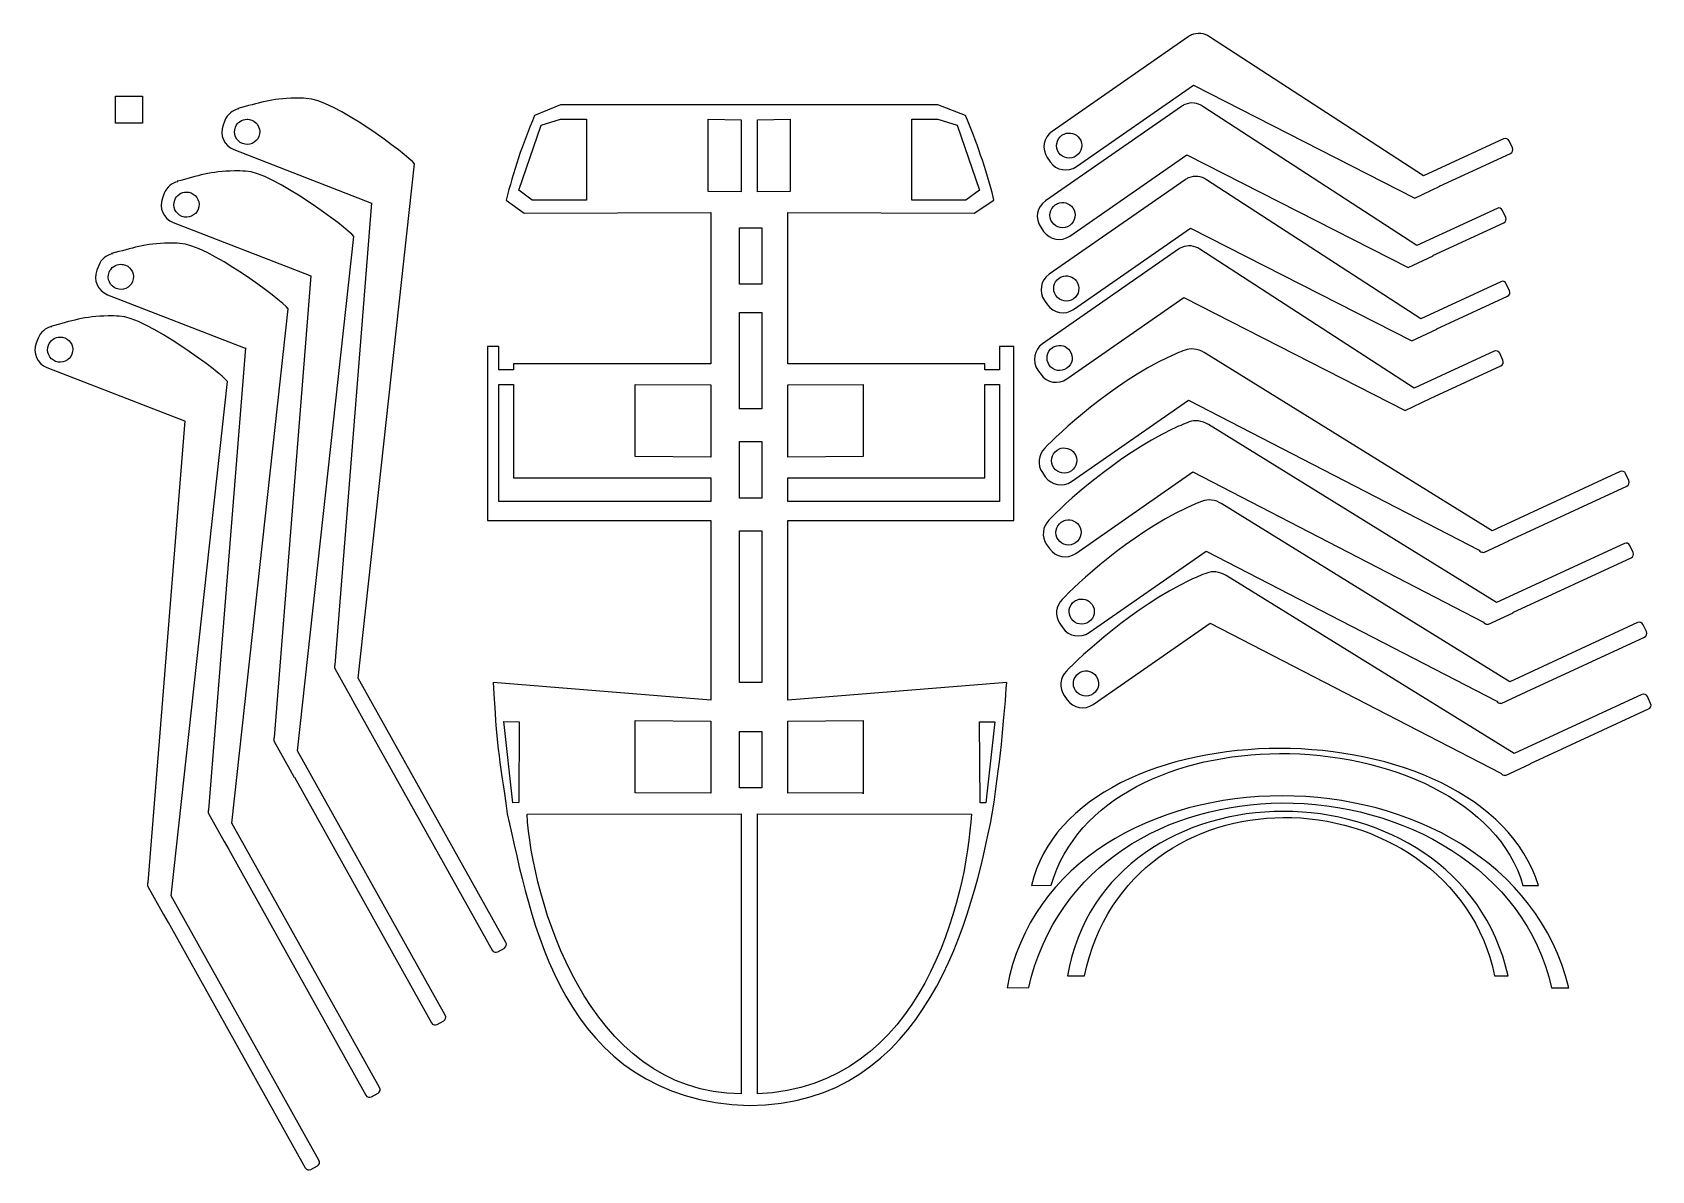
# Model space of a CAD drawing. Extents: x -695 to 136, y -318 to 266.
import ezdxf

# ---------------------------------------------------------------- set-up
doc = ezdxf.new("R2010")
doc.units = 0
doc.layers.add('Chasis_Motores', color=7, linetype='CONTINUOUS')
doc.layers.add('Patas', color=7, linetype='CONTINUOUS')

msp = doc.modelspace()

# ---------------------------------------------------------------- linework, layer by layer
at = {"layer": 'Chasis_Motores', "color": 7}
for points in [[(-423.433332, 228.969496), (-436.797099, 223.482189)], [(-215.683333, 223.470482), (-229.93187, 228.969496), (-243.197495, 228.969496), (-410.167701, 228.969496), (-423.433332, 228.969496)], [(-451.329817, 179.999745), (-442.127679, 173.274633), (-346.433811, 173.711225), (-346.433811, 95.974838), (-447.66771, 95.974838), (-447.66771, 92.974847), (-455.082746, 92.974847), (-455.082746, 104.97342), (-460.933342, 104.97342), (-460.933342, 15.582784), (-346.433811, 15.582784), (-346.433811, -76.526589), (-457.990469, -67.526589)], [(-194.528061, -67.526589), (-306.932854, -76.526589), (-306.932854, 15.579865), (-190.933333, 15.579865), (-190.933333, 104.970501), (-198.283918, 104.970501), (-198.283918, 92.971928), (-205.698957, 92.971928), (-205.698957, 95.971918), (-306.932854, 95.971918), (-306.932854, 173.708306), (-211.237534, 173.274633), (-201.058333, 179.999745)], [(-440.683342, -135.004649), (-440.683342, -134.981972), (-330.868403, -134.777622)], [(-330.868403, -134.777622), (-330.868403, -278.483187)], [(-322.498261, -134.777622), (-212.683331, -135.004677)], [(-322.498261, -278.487638), (-322.498261, -134.777622)]]:
    msp.add_lwpolyline(points, dxfattribs=at)
for points in [[(-423.433332, 221.472425), (-410.167701, 221.472425), (-410.167701, 179.999745), (-438.111071, 179.999745), (-444.913795, 185.169203), (-433.395723, 218.544208)], [(-347.683323, 221.472425), (-330.868403, 221.271732), (-330.868403, 184.275638), (-347.680403, 184.476331)], [(-305.681868, 221.472425), (-305.684702, 184.476331), (-322.498176, 184.275638), (-322.498176, 221.271732)], [(-243.197495, 221.472425), (-229.93187, 221.472425), (-219.969462, 218.544208), (-208.451398, 185.169203), (-215.522203, 179.999745), (-243.197495, 179.999745)], [(-331.602265, 165.872806), (-320.264391, 165.872806), (-320.264391, 136.857203), (-331.602265, 136.857203)], [(-331.602265, 122.327376), (-320.264391, 122.327376), (-320.264391, 72.954879), (-331.602265, 72.954879)], [(-455.082746, 85.474857), (-447.66771, 85.474857), (-447.66771, 37.474838), (-346.433811, 37.474838), (-346.433811, 25.43091), (-455.082746, 25.43091)], [(-385.183332, 85.474857), (-346.433811, 85.224274), (-346.433811, 48.22818), (-385.180413, 48.478762)], [(-205.698957, 85.474857), (-198.283918, 85.474857), (-198.283918, 25.432384), (-306.932854, 25.432384), (-306.932854, 37.47634), (-205.698957, 37.47634)], [(-268.183332, 85.474857), (-268.186167, 48.478762), (-306.93274, 48.22818), (-306.93274, 85.224274)], [(-331.602265, 56.104781), (-320.264391, 56.104781), (-320.264391, 27.08915), (-331.602265, 27.08915)], [(-331.602265, 10.354762), (-320.264391, 10.354762), (-320.264391, -67.526589), (-331.602265, -67.526589)], [(-452.529524, -87.520224), (-444.653065, -87.624255), (-444.975335, -129.105694), (-447.921128, -129.225883)], [(-385.183332, -87.025153), (-346.433811, -87.275735), (-346.433811, -124.271802), (-385.180413, -124.021219)], [(-268.181867, -87.025153), (-268.180367, -124.586646), (-268.184903, -124.586646), (-268.184903, -124.021219), (-306.932939, -124.271802), (-306.932939, -87.275735)], [(-200.589582, -87.552539), (-205.197979, -129.258085), (-208.143785, -129.136479), (-208.464582, -87.656542)], [(-331.602265, -92.531565), (-320.264391, -92.531565), (-320.264391, -121.545694), (-331.602265, -121.545694)]]:
    msp.add_lwpolyline(points, close=True, dxfattribs=at)
for points in [[(-436.797099, 223.482189), (-443.016822, 208.863128), (-447.887962, 194.366296), (-451.329817, 179.999745)], [(-201.058333, 179.999745), (-205.518342, 197.144447), (-210.039891, 210.017906), (-215.683333, 223.470482)], [(-457.990469, -67.526589), (-456.441931, -99.55029), (-455.129376, -104.302006), (-450.858132, -134.777565)], [(-201.912335, -134.777565), (-197.067223, -102.756189), (-195.696882, -83.451402), (-194.528061, -67.526589)], [(-450.858132, -134.777565), (-438.629698, -188.006513), (-424.183323, -281.359446), (-326.683332, -284.534419)], [(-330.868403, -278.483187), (-410.323805, -278.035143), (-438.18086, -177.802498), (-440.683342, -135.004649)], [(-326.683332, -284.534419), (-234.863742, -284.01205), (-212.280194, -186.966255), (-201.912335, -134.777565)], [(-212.683331, -135.004677), (-215.185691, -177.802526), (-237.360883, -275.383474), (-322.498261, -278.487638)]]:
    msp.add_open_spline(points, degree=3, dxfattribs=at)
at = {"layer": 'Patas', "color": 7}
for points in [[(-101.497605, 263.784525), (-171.277609, 215.263969)], [(-99.783653, 264.737618), (-99.783766, 264.73766)], [(60.476269, 211.462023), (19.387694, 192.481298), (-90.471668, 263.780562)], [(-158.742366, 197.238045), (-98.680679, 238.998933), (14.841776, 181.098316), (27.688287, 187.132636), (27.587434, 187.19752), (63.929888, 203.985791)], [(-589.166362, 226.992784), (-588.797206, 226.817036)], [(-559.669039, 232.328665), (-559.668813, 232.330677)], [(-104.896054, 228.117817), (-174.676058, 179.597261)], [(-103.182089, 229.070885), (-103.182214, 229.070952)], [(57.077832, 175.79529), (15.989258, 156.814565), (-93.870116, 228.113854)], [(-595.714224, 220.871169), (-596.667827, 218.410271)], [(64.981569, 206.840357), (63.332183, 210.410871)], [(-591.151238, 205.913735), (-520.498885, 178.538712), (-520.447578, 178.569609), (-539.33675, -58.352797)], [(-173.693511, 201.820147), (-172.187526, 199.653328)], [(-162.140802, 161.571311), (-102.079127, 203.332225), (11.44334, 145.431583), (24.289851, 151.465903), (24.188997, 151.530787), (60.531452, 168.319058)], [(-590.799883, 194.997005), (-590.799657, 194.999131)], [(-451.518038, -200.814321), (-527.300447, -65.217005), (-498.431877, 198.671556)], [(-101.260291, 191.442787), (-101.260404, 191.442828)], [(-626.845068, 183.539622), (-627.798699, 181.078724)], [(-620.297206, 189.661238), (-619.928079, 189.48549)], [(-102.974244, 190.489694), (-172.754222, 141.969149)], [(58.999631, 138.167192), (17.911056, 119.186467), (-91.948306, 190.485731)], [(61.583133, 171.173624), (59.933734, 174.744164)], [(-622.282082, 168.582161), (-551.629729, 141.207137), (-551.578422, 141.237751), (-570.467594, -95.684627)], [(-624.469323, 157.923411), (-624.469096, 157.925424)], [(-482.648882, -238.14618), (-558.431291, -102.548665), (-529.562721, 161.339868)], [(-177.091959, 166.153439), (-175.585949, 163.986632)], [(-160.218978, 123.943225), (-100.157317, 165.704101), (13.365138, 107.803485), (26.211649, 113.837805), (26.110796, 113.902689), (62.45325, 130.69096)], [(-653.966646, 152.587531), (-653.597518, 152.411783)], [(-106.372678, 154.823024), (-176.15267, 106.302442)], [(-104.658713, 155.776091), (-104.658838, 155.776158)], [(55.601194, 102.500459), (14.512645, 83.519745), (-95.346729, 154.819035)], [(-660.514507, 146.465915), (-661.46811, 144.005017)], [(63.504931, 133.545526), (61.855544, 137.11604)], [(-655.951521, 131.508454), (-585.299169, 104.133458), (-585.247861, 104.164356), (-604.137033, -132.75805)], [(-175.170149, 128.525315), (-173.664138, 126.358508)], [(-163.617426, 88.276518), (-103.55574, 130.037406), (9.966716, 72.136789), (22.813226, 78.17111), (22.712373, 78.235993), (59.054802, 95.024253)], [(-655.600224, 120.591893), (-655.59994, 120.593877)], [(-516.318321, -275.219575), (-592.100731, -139.622258), (-563.232161, 124.266302)], [(-691.645351, 109.134369), (-692.598983, 106.673471)], [(-685.097518, 115.255984), (-684.728362, 115.080236)], [(120.252258, 40.74374), (54.632927, 10.431117), (-93.1736, 101.763798)], [(60.106508, 97.87883), (58.457122, 101.449344)], [(-687.082365, 94.176907), (-616.430041, 66.801912), (-616.378734, 66.832809), (-635.267877, -170.089569)], [(-178.568571, 92.85862), (-177.062587, 90.691801)], [(-111.806446, 99.362256), (-111.805968, 99.360884)], [(-547.449194, -312.55115), (-623.231603, -176.953776), (-594.363033, 86.934784)], [(-161.287122, 35.660123), (-101.236807, 77.414197), (47.908787, 0.396388)], [(-109.614247, 62.49109), (-109.613653, 62.489803)], [(122.444562, 3.872685), (56.825102, -26.439998), (-90.981401, 64.892632)], [(-175.135754, 52.630725), (-175.027931, 52.680534)], [(-176.236917, 40.242817), (-174.730944, 38.076024)], [(-159.094806, -1.210958), (-99.044479, 40.54309), (50.101077, -36.474705)], [(49.883484, -0.622881), (50.254318, -0.814595), (63.100803, 5.219714), (62.999713, 5.281054), (123.68435, 33.314112)], [(124.727662, 36.151916), (123.088724, 39.69981)], [(-102.809719, 21.867538), (-102.809105, 21.866229)], [(129.248998, -36.75094), (63.629642, -67.063575), (-84.176873, 24.26908)], [(-172.943438, 15.759644), (-172.835615, 15.809453)], [(-174.044601, 3.371736), (-172.538629, 1.204943)], [(126.919965, -0.71914), (125.281028, 2.828755)], [(-152.290365, -41.834581), (-92.24006, -0.080512), (56.905539, -77.098318)], [(52.075799, -37.493962), (52.446633, -37.685676), (65.293144, -31.651355), (65.192054, -31.590015), (125.876665, -3.556969)], [(-100.617406, -15.003561), (-100.616801, -15.004851)], [(131.441468, -73.621797), (65.821895, -103.934532), (-81.984558, -12.60202)], [(-166.138896, -24.863933), (-166.031176, -24.814172)], [(-167.240172, -37.251893), (-165.734182, -39.418677)], [(-150.098057, -78.705655), (-90.047747, -36.951613), (59.097832, -113.969416)], [(133.724402, -41.342765), (132.085464, -37.794871)], [(58.880236, -78.117587), (59.25107, -78.309301), (72.097555, -72.274992), (71.996465, -72.213653), (132.681101, -44.180595)], [(-539.285443, -60.312756), (-531.246359, -74.697534), (-528.981732, -78.801987), (-528.976063, -78.759184), (-458.562472, -204.751814)], [(-163.946584, -61.735017), (-163.838864, -61.685256)], [(-165.047865, -74.122971), (-163.541875, -76.28975)], [(135.916875, -78.213633), (134.277928, -74.66572)], [(61.072537, -114.988679), (61.443458, -115.180347), (74.28992, -109.14592), (74.188932, -109.08451), (134.873571, -81.051451)], [(-570.416287, -97.644586), (-562.377232, -112.029364), (-560.112576, -116.133817), (-560.106907, -116.091014), (-489.693345, -242.083672)], [(-604.085726, -134.718009), (-596.046671, -149.102787), (-593.782016, -153.207241), (-593.776346, -153.164438), (-523.362756, -279.157068)], [(-635.21657, -172.049556), (-627.177487, -186.434334), (-624.91286, -190.538787), (-624.907191, -190.495984), (-554.493628, -316.488643)], [(-181.789087, -171.520716), (-171.753562, -171.47111)], [(70.355622, -171.520858), (78.305953, -171.520858)], [(-455.694321, -205.563402), (-452.329569, -203.683975)], [(-194.380186, -224.021027), (-183.25749, -223.951294)], [(-163.294243, -217.951257), (-154.571329, -217.891446)], [(55.870923, -217.9512), (62.781392, -217.9512)], [(85.079764, -224.020942), (93.891373, -224.020942)], [(-486.825165, -242.895232), (-483.460413, -241.015805)], [(-520.494605, -279.968655), (-517.129852, -278.089228)], [(-551.625449, -317.30023), (-548.260696, -315.420803)]]:
    msp.add_lwpolyline(points, dxfattribs=at)
at = {"layer": 'Patas', "color": 1}
msp.add_lwpolyline([(-651.921392, 233.421335), (-638.078647, 233.421335), (-638.078647, 219.57859), (-651.921392, 219.57859)], close=True, dxfattribs=at)
at = {"layer": 'Patas', "color": 7}
for points in [[(-584.338224, 221.507008)], [(-165.058316, 213.931967)], [(-615.469096, 184.175433)], [(-168.456777, 178.265285)], [(-649.138535, 147.101726)], [(-166.534929, 140.637148)], [(-680.26938, 109.77018)], [(-169.933401, 104.970491)], [(-111.805968, 99.360884)], [(-109.613653, 62.489803)], [(-167.599983, 52.350601)], [(-102.809105, 21.866229)], [(-165.407656, 15.479495)], [(-100.616801, -15.004851)], [(-158.603125, -25.144056)], [(-156.410815, -62.015137)]]:
    msp.add_lwpolyline(points, close=True, dxfattribs=at)
for points in [[(-90.471668, 263.780562), (-93.173915, 265.665803), (-96.696897, 266.067268), (-99.783653, 264.737618)], [(-99.783766, 264.73766), (-100.374301, 264.483599), (-100.948469, 264.16653), (-101.497605, 263.784525)], [(-588.797206, 226.817036), (-591.841871, 226.143553), (-594.498274, 224.009263), (-595.714224, 220.871169)], [(-559.668813, 232.330677), (-572.030164, 232.209071), (-578.513792, 229.69165), (-589.166362, 226.992784)], [(-553.982513, 232.227751), (-556.017647, 232.314775), (-557.90314, 232.345956), (-559.669039, 232.328665)], [(-498.431877, 198.671556), (-501.999335, 203.306173), (-540.427918, 231.889493), (-553.982513, 232.227751)], [(-103.182214, 229.070952), (-103.772749, 228.816891), (-104.346918, 228.499823), (-104.896054, 228.117817)], [(-93.870116, 228.113854), (-96.572363, 229.999095), (-100.095333, 230.400535), (-103.182089, 229.070885)], [(-596.667827, 218.410271), (-598.601254, 213.420302), (-596.14115, 207.847134), (-591.151238, 205.913735)], [(-586.664419, 209.019175), (-589.992236, 210.308343), (-591.64492, 214.051153), (-590.355808, 217.379083)], [(-590.355808, 217.379083), (-589.393134, 219.864331), (-587.003414, 221.503606), (-584.338224, 221.507008)], [(-584.338224, 221.507008), (-583.536671, 221.507008), (-582.741893, 221.360173), (-581.994482, 221.070416)], [(-581.994482, 221.070416), (-578.666409, 219.780709), (-577.014293, 216.036992), (-578.304539, 212.709118)], [(-578.304539, 212.709118), (-579.594331, 209.381868), (-583.33697, 207.729921), (-586.664419, 209.019175)], [(-171.277609, 215.263969), (-175.6713, 212.208958), (-176.748521, 206.213837), (-173.693511, 201.820147)], [(-167.803105, 204.308887), (-169.841191, 207.239651), (-169.116813, 211.267795), (-166.185357, 213.304858)], [(-166.185357, 213.304858), (-165.831553, 213.551042), (-165.453982, 213.761056), (-165.058316, 213.931967)], [(-165.058328, 213.931993), (-162.235943, 215.150228), (-158.946057, 214.211868), (-157.191317, 211.687842)], [(-157.191317, 211.687842), (-155.154419, 208.757622), (-155.878381, 204.731012), (-158.80837, 202.693816)], [(63.332183, 210.410871), (62.832302, 211.492988), (61.55836, 211.961891), (60.476269, 211.462023)], [(-172.187526, 199.653328), (-169.132527, 195.259663), (-163.136056, 194.183034), (-158.742366, 197.238045)], [(-158.80837, 202.693816), (-161.738212, 200.656031), (-165.765255, 201.379106), (-167.803105, 204.308887)], [(63.929888, 203.985791), (65.011979, 204.48566), (65.481437, 205.758266), (64.981569, 206.840357)], [(-590.799657, 194.999131), (-603.161008, 194.877524), (-609.644636, 192.360104), (-620.297206, 189.661238)], [(-585.113386, 194.896091), (-587.148491, 194.983115), (-589.033984, 195.01458), (-590.799883, 194.997005)], [(-529.562721, 161.339868), (-533.13018, 165.974513), (-571.558762, 194.557833), (-585.113386, 194.896091)], [(-101.260404, 191.442828), (-101.850939, 191.188767), (-102.425108, 190.871699), (-102.974244, 190.489694)], [(-91.948306, 190.485731), (-94.650553, 192.370972), (-98.173535, 192.772437), (-101.260291, 191.442787)], [(-619.928079, 189.48549), (-622.972715, 188.811978), (-625.629146, 186.677688), (-626.845068, 183.539622)], [(-621.48668, 180.047509), (-620.524006, 182.532784), (-618.134287, 184.17206), (-615.469096, 184.175433)], [(-615.469096, 184.175433), (-614.667543, 184.175433), (-613.872765, 184.028598), (-613.125354, 183.738841)], [(-613.125354, 183.738841), (-609.797282, 182.449162), (-608.145137, 178.705446), (-609.435411, 175.377543)], [(-627.798699, 181.078724), (-629.732126, 176.088756), (-627.272022, 170.515587), (-622.282082, 168.582161)], [(-617.795263, 171.687628), (-621.123109, 172.976797), (-622.775792, 176.719606), (-621.48668, 180.047509)], [(-609.435411, 175.377543), (-610.725203, 172.050321), (-614.467814, 170.398375), (-617.795263, 171.687628)], [(-174.676058, 179.597261), (-179.069748, 176.542251), (-180.146969, 170.54713), (-177.091959, 166.153439)], [(-171.201565, 168.642205), (-173.239651, 171.572969), (-172.515262, 175.601088), (-169.583792, 177.638188)], [(-169.583792, 177.638188), (-169.230013, 177.884361), (-168.852416, 178.094386), (-168.456777, 178.265285)], [(-168.456788, 178.265311), (-165.634523, 179.483803), (-162.344517, 178.545187), (-160.589777, 176.02116)], [(-160.589777, 176.02116), (-158.55288, 173.09094), (-159.276816, 169.064342), (-162.206818, 167.027108)], [(59.933734, 174.744164), (59.433866, 175.826255), (58.159923, 176.295158), (57.077832, 175.79529)], [(-162.206818, 167.027108), (-165.13666, 164.989324), (-169.163689, 165.712436), (-171.201565, 168.642205)], [(60.531452, 168.319058), (61.613543, 168.818926), (62.083001, 170.091533), (61.583133, 171.173624)], [(-624.469096, 157.925424), (-636.830447, 157.803817), (-643.314076, 155.286397), (-653.966646, 152.587531)], [(-618.782797, 157.822498), (-620.817931, 157.909521), (-622.703424, 157.940702), (-624.469323, 157.923411)], [(-175.585949, 163.986632), (-172.53095, 159.592967), (-166.534467, 158.516313), (-162.140802, 161.571311)], [(-653.597518, 152.411783), (-656.642154, 151.738271), (-659.298557, 149.604009), (-660.514507, 146.465915)], [(-563.232161, 124.266302), (-566.799619, 128.90092), (-605.228202, 157.484239), (-618.782797, 157.822498)], [(-104.658838, 155.776158), (-105.249373, 155.522098), (-105.823542, 155.205029), (-106.372678, 154.823024)], [(-95.346729, 154.819035), (-98.048976, 156.704276), (-101.571958, 157.105741), (-104.658713, 155.776091)], [(-661.46811, 144.005017), (-663.401565, 139.015049), (-660.941461, 133.44188), (-655.951521, 131.508454)], [(-651.464702, 134.613921), (-654.792548, 135.90309), (-656.445203, 139.645899), (-655.15612, 142.973802)], [(-655.15612, 142.973802), (-654.193417, 145.459077), (-651.803698, 147.098353), (-649.138535, 147.101726)], [(-649.138535, 147.101726), (-648.336954, 147.101726), (-647.542205, 146.954891), (-646.794765, 146.665162)], [(-646.794765, 146.665162), (-643.466693, 145.375455), (-641.814576, 141.631739), (-643.10485, 138.303865)], [(-172.754222, 141.969149), (-177.147912, 138.914139), (-178.225134, 132.919018), (-175.170149, 128.525315)], [(-166.534941, 140.637173), (-163.712556, 141.855408), (-160.422695, 140.917037), (-158.667955, 138.393011)], [(-643.10485, 138.303865), (-644.394614, 134.976614), (-648.137254, 133.324668), (-651.464702, 134.613921)], [(-169.279717, 131.014067), (-171.317803, 133.944832), (-170.593426, 137.972976), (-167.66197, 140.010038)], [(-167.66197, 140.010038), (-167.308191, 140.256211), (-166.930594, 140.466237), (-166.534929, 140.637148)], [(-158.667955, 138.393011), (-156.631058, 135.46279), (-157.354994, 131.436193), (-160.284983, 129.398996)], [(61.855544, 137.11604), (61.355664, 138.198157), (60.081721, 138.66706), (58.999631, 138.167192)], [(62.45325, 130.69096), (63.535341, 131.190828), (64.004799, 132.463435), (63.504931, 133.545526)], [(-173.664138, 126.358508), (-170.60914, 121.964844), (-164.612669, 120.888215), (-160.218978, 123.943225)], [(-160.284983, 129.398996), (-163.214825, 127.361212), (-167.241867, 128.084287), (-169.279717, 131.014067)], [(-655.59994, 120.593877), (-667.961291, 120.472271), (-674.444948, 117.95485), (-685.097518, 115.255984)], [(-649.913698, 120.49098), (-651.948803, 120.578003), (-653.834296, 120.609184), (-655.600224, 120.591893)], [(-594.363033, 86.934784), (-597.93052, 91.569402), (-636.359074, 120.152721), (-649.913698, 120.49098)], [(-684.728362, 115.080236), (-687.772998, 114.406724), (-690.42943, 112.272463), (-691.645351, 109.134369)], [(-686.286964, 105.642255), (-685.32429, 108.127531), (-682.93457, 109.766806), (-680.26938, 109.77018)], [(-680.26938, 109.77018), (-679.467827, 109.77018), (-678.673049, 109.623345), (-677.925638, 109.333616)], [(-677.925638, 109.333616), (-674.597565, 108.043909), (-672.945449, 104.30022), (-674.235695, 100.972318)], [(-692.598983, 106.673471), (-694.532409, 101.683502), (-692.072306, 96.110334), (-687.082365, 94.176907)], [(-682.595546, 97.282375), (-685.923392, 98.571572), (-687.576076, 102.314353), (-686.286964, 105.642255)], [(-674.235695, 100.972318), (-675.525487, 97.645096), (-679.268098, 95.993121), (-682.595546, 97.282375)], [(-176.15267, 106.302442), (-180.546361, 103.247431), (-181.623582, 97.25231), (-178.568571, 92.85862)], [(-172.678189, 95.347411), (-174.716263, 98.27815), (-173.991886, 102.306294), (-171.060442, 104.343382)], [(-171.060442, 104.343382), (-170.706637, 104.589567), (-170.329066, 104.799581), (-169.933401, 104.970491)], [(-169.933401, 104.970491), (-167.111016, 106.188726), (-163.82113, 105.250367), (-162.066415, 102.726329)], [(-162.066415, 102.726329), (-160.029492, 99.796121), (-160.753454, 95.769511), (-163.683443, 93.732314)], [(-103.012503, 103.082551), (-105.932063, 101.998969), (-108.871051, 100.747634), (-111.806446, 99.362256)], [(-93.1736, 101.763798), (-96.561305, 103.806761), (-100.368792, 104.183995), (-103.012503, 103.082551)], [(58.457122, 101.449344), (57.957254, 102.531435), (56.683311, 103.000339), (55.601194, 102.500459)], [(-111.805968, 99.360884), (-140.18141, 85.968801), (-168.222619, 60.07926), (-175.135754, 52.630725)], [(-163.683443, 93.732314), (-166.613285, 91.69453), (-170.640328, 92.417605), (-172.678189, 95.347411)], [(59.054802, 95.024253), (60.136918, 95.524133), (60.606377, 96.796739), (60.106508, 97.87883)], [(-177.062587, 90.691801), (-174.007588, 86.298136), (-168.011117, 85.221507), (-163.617426, 88.276518)], [(-90.981401, 64.892632), (-94.369107, 66.935595), (-98.176606, 67.312854), (-100.820317, 66.21141)], [(-109.613653, 62.489803), (-137.989095, 49.09772), (-166.030304, 23.208179), (-172.943438, 15.759644)], [(-100.820317, 66.21141), (-103.739876, 65.127829), (-106.678864, 63.876494), (-109.614247, 62.49109)], [(-175.027931, 52.680534), (-178.379293, 49.442653), (-178.986832, 44.197694), (-176.236917, 40.242817)], [(-170.344795, 42.727573), (-172.382831, 45.658298), (-171.658442, 49.686416), (-168.727024, 51.723492)], [(-168.727024, 51.723492), (-168.373219, 51.969677), (-167.995648, 52.179691), (-167.599983, 52.350601)], [(-167.599983, 52.350601), (-164.777212, 53.569015), (-161.486838, 52.630006), (-159.732389, 50.10519)], [(-159.732389, 50.10519), (-157.695442, 47.17493), (-158.419404, 43.148321), (-161.349406, 41.111086)], [(-161.349406, 41.111086), (-164.27971, 39.073151), (-168.307305, 39.796814), (-170.344795, 42.727573)], [(-174.730944, 38.076024), (-171.675957, 33.682385), (-165.680788, 32.605061), (-161.287122, 35.660123)], [(123.088724, 39.69981), (122.591923, 40.775262), (121.327659, 41.240518), (120.252258, 40.74374)], [(123.68435, 33.314112), (124.75975, 33.810889), (125.224451, 35.07649), (124.727662, 36.151916)], [(-94.015777, 25.587833), (-96.935329, 24.504255), (-99.874324, 23.252916), (-102.809719, 21.867538)], [(-84.176873, 24.26908), (-87.564582, 26.312041), (-91.372058, 26.68928), (-94.015777, 25.587833)], [(-102.809105, 21.866229), (-131.18455, 8.474145), (-159.225759, -17.415396), (-166.138896, -24.863933)], [(-165.407667, 15.47952), (-162.584897, 16.697934), (-159.294537, 15.758888), (-157.540088, 13.234071)], [(-172.835615, 15.809453), (-176.186977, 12.571572), (-176.794517, 7.326613), (-174.044601, 3.371736)], [(-168.15248, 5.856492), (-170.190516, 8.787217), (-169.466127, 12.815335), (-166.534697, 14.852385)], [(-166.534697, 14.852385), (-166.180917, 15.098558), (-165.803321, 15.308584), (-165.407656, 15.479495)], [(-157.540088, 13.234071), (-155.503127, 10.303849), (-156.227089, 6.277239), (-159.157091, 4.240005)], [(-172.538629, 1.204943), (-169.48363, -3.188722), (-163.488473, -4.26602), (-159.094806, -1.210958)], [(-159.157091, 4.240005), (-162.08742, 2.202058), (-166.11499, 2.925733), (-168.15248, 5.856492)], [(47.908787, 0.396388), (48.332751, -0.300356), (49.098388, -0.682204), (49.883484, -0.622881)], [(125.281028, 2.828755), (124.784238, 3.904181), (123.519962, 4.369462), (122.444562, 3.872685)], [(125.876665, -3.556969), (126.952065, -3.060192), (127.416754, -1.794566), (126.919965, -0.71914)], [(-100.616801, -15.004851), (-128.992221, -28.396976), (-157.033447, -54.286481), (-163.946584, -61.735017)], [(-91.823467, -11.28326), (-94.742992, -12.366894), (-97.682022, -13.618159), (-100.617406, -15.003561)], [(-81.984558, -12.60202), (-85.372269, -10.559054), (-89.179753, -10.181798), (-91.823467, -11.28326)], [(-166.031176, -24.814172), (-169.382546, -28.052056), (-169.990075, -33.29701), (-167.240172, -37.251893)], [(-158.603125, -25.144056), (-155.780347, -23.925639), (-152.489994, -24.864657), (-150.735547, -27.389475)], [(-161.347945, -34.767089), (-163.385974, -31.83636), (-162.66159, -27.808244), (-159.730166, -25.771165)], [(-159.730166, -25.771165), (-159.376374, -25.524987), (-158.998786, -25.314965), (-158.603125, -25.144056)], [(-150.735547, -27.389475), (-148.698587, -30.319729), (-149.422546, -34.346337), (-152.352554, -36.383574)], [(-165.734182, -39.418677), (-162.679203, -43.81232), (-156.684026, -44.889641), (-152.290365, -41.834581)], [(-152.352554, -36.383574), (-155.282868, -38.421514), (-159.31044, -37.69784), (-161.347945, -34.767089)], [(50.101077, -36.474705), (50.52504, -37.171449), (51.290691, -37.553259), (52.075799, -37.493962)], [(132.085464, -37.794871), (131.588675, -36.719445), (130.324399, -36.254163), (129.248998, -36.75094)], [(132.681101, -44.180595), (133.756502, -43.683817), (134.221191, -42.418191), (133.724402, -41.342765)], [(-539.33675, -58.352797), (-539.63263, -58.953005), (-539.638016, -59.681934), (-539.285443, -60.312756)], [(-163.838864, -61.685256), (-167.190233, -64.923147), (-167.797767, -70.168087), (-165.047865, -74.122971)], [(-159.15563, -71.63818), (-161.193662, -68.707446), (-160.46928, -64.679323), (-157.537852, -62.642259)], [(-157.537852, -62.642259), (-157.184073, -62.396051), (-156.806487, -62.186019), (-156.410815, -62.015137)], [(-156.410815, -62.015137), (-153.588055, -60.79668), (-150.297676, -61.735755), (-148.54323, -64.260571)], [(-148.54323, -64.260571), (-146.506277, -67.190811), (-147.230236, -71.217417), (-150.160246, -73.254653)], [(-150.160246, -73.254653), (-153.090554, -75.292604), (-157.118135, -74.568913), (-159.15563, -71.63818)], [(134.277928, -74.66572), (133.78114, -73.590295), (132.516859, -73.125024), (131.441468, -73.621797)], [(-163.541875, -76.28975), (-160.486886, -80.683414), (-154.49172, -81.760718), (-150.098057, -78.705655)], [(56.905539, -77.098318), (57.329503, -77.795062), (58.09514, -78.176911), (58.880236, -78.117587)], [(134.873571, -81.051451), (135.948961, -80.554678), (136.413663, -79.289057), (135.916875, -78.213633)], [(-570.467594, -95.684627), (-570.763502, -96.284835), (-570.76886, -97.013764), (-570.416287, -97.644586)], [(-54.393364, -101.294093), (-113.13326, -101.294093), (-170.968847, -125.116682), (-181.789087, -171.520716)], [(-171.753562, -171.47111), (-158.516022, -126.148323), (-106.968444, -104.227157), (-54.582491, -103.90089)], [(-54.582491, -103.90089), (1.183153, -103.553561), (57.898006, -128.008701), (70.355622, -171.520858)], [(78.305953, -171.520716), (63.870094, -125.116682), (4.346561, -101.294093), (-54.393364, -101.294093)], [(59.097832, -113.969416), (59.52179, -114.66615), (60.287429, -115.047992), (61.072537, -114.988679)], [(-604.137033, -132.75805), (-604.432942, -133.358258), (-604.438299, -134.087187), (-604.085726, -134.718009)], [(-53.183452, -125.605375), (-118.286759, -125.605375), (-182.387764, -158.990352), (-194.380186, -224.021027)], [(-183.25749, -223.951294), (-168.585902, -160.435862), (-111.454072, -129.715563), (-53.393074, -129.25832)], [(-53.393074, -129.25832), (8.413767, -128.771575), (71.272602, -163.042985), (85.079764, -224.020942)], [(93.891373, -224.021027), (77.891669, -158.990352), (11.919855, -125.605375), (-53.183452, -125.605375)], [(-52.561361, -133.565978), (-103.618318, -133.565978), (-153.889257, -162.19152), (-163.294243, -217.951257)], [(-154.571329, -217.891446), (-143.065191, -163.430949), (-98.259817, -137.0902), (-52.72577, -136.698143)], [(-52.72577, -136.698143), (-4.254038, -136.280789), (45.042718, -165.666396), (55.870923, -217.9512)], [(62.781392, -217.951257), (50.233691, -162.19152), (-1.504403, -133.565978), (-52.561361, -133.565978)], [(-635.267877, -170.089569), (-635.563786, -170.689805), (-635.569172, -171.418734), (-635.21657, -172.049556)], [(-458.562472, -204.751814), (-457.992652, -205.771465), (-456.713943, -206.133165), (-455.694321, -205.563402)], [(-452.329569, -203.683975), (-451.309946, -203.114126), (-450.948217, -201.833943), (-451.518038, -200.814321)], [(-483.460413, -241.015805), (-482.440819, -240.445956), (-482.079061, -239.165802), (-482.648882, -238.14618)], [(-489.693345, -242.083672), (-489.123496, -243.103294), (-487.844787, -243.465024), (-486.825165, -242.895232)], [(-523.362756, -279.157068), (-522.792935, -280.176718), (-521.514227, -280.538419), (-520.494605, -279.968655)], [(-517.129852, -278.089228), (-516.11023, -277.51938), (-515.748501, -276.239197), (-516.318321, -275.219575)], [(-548.260696, -315.420803), (-547.241102, -314.850954), (-546.879345, -313.570772), (-547.449194, -312.55115)], [(-554.493628, -316.488643), (-553.92378, -317.508265), (-552.645071, -317.869994), (-551.625449, -317.30023)]]:
    msp.add_open_spline(points, degree=3, dxfattribs=at)

doc.saveas('drawing.dxf')
